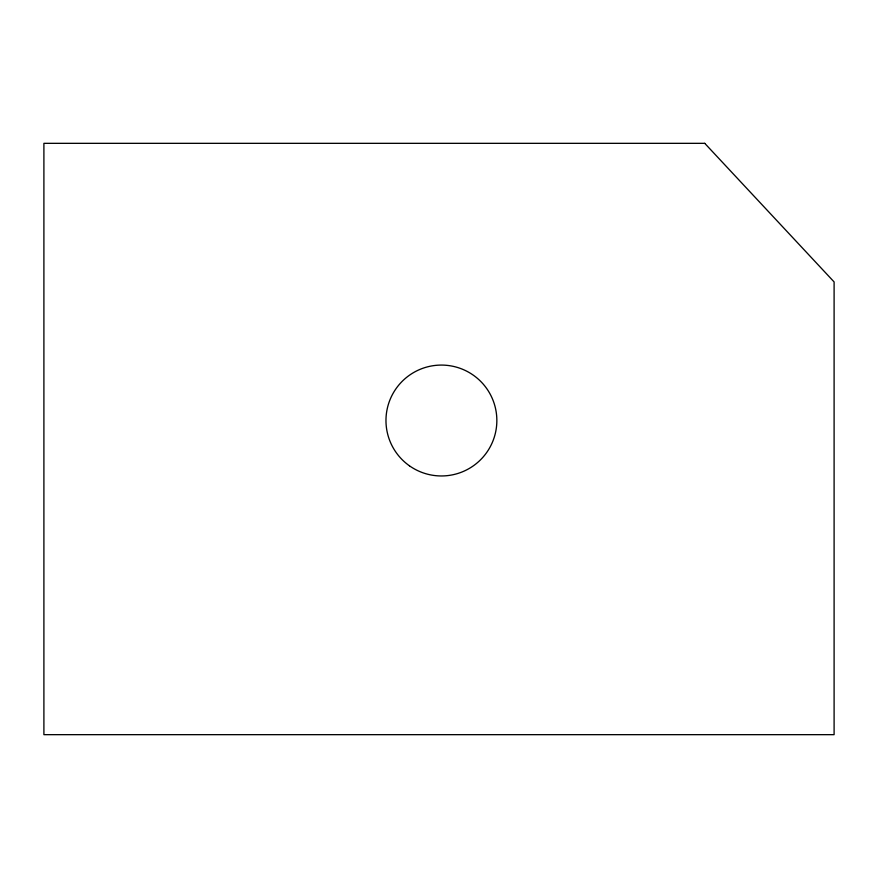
<?xml version="1.0" encoding="UTF-8"?>
<svg xmlns="http://www.w3.org/2000/svg" width="878" height="878" viewBox="0 0 878 878"><rect width="100%" height="100%" fill="white"/><g stroke="black" fill="none" stroke-linecap="round" stroke-linejoin="round"><path stroke-width="1.32" d="M704.749 143.333L43.9 143.333L43.9 734.666L834.1 734.666L834.1 281.926L704.749 143.333M409.444 465.812A55.435 55.435 0 0 0 496.619 425.567A55.435 55.435 0 0 0 418.169 370.187A55.435 55.435 0 0 0 409.444 465.812"/></g></svg>
